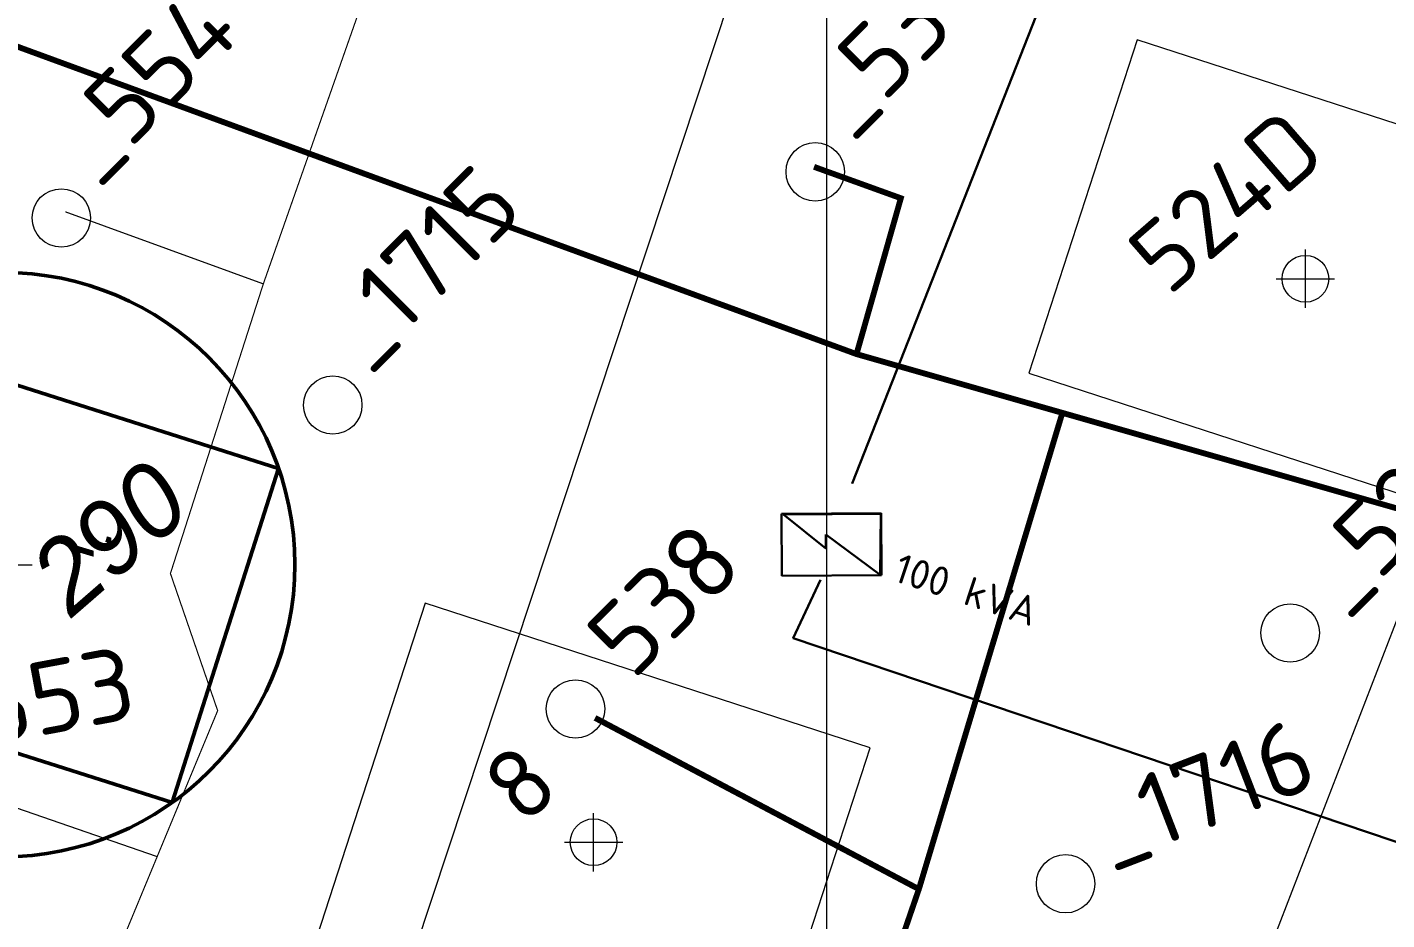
# Model space of a CAD drawing. Header units: millimetres. Extents: x 519 to 9564855, y -810 to 5021775.
# Drawn here: x 9530863.4 to 9531095.8, y 5000654.9 to 5000807.6 of the extents above; entities that cross this region are included whole.
import ezdxf

# ---------------------------------------------------------------- set-up
doc = ezdxf.new("R2010")
doc.units = ezdxf.units.MM
doc.header["$LTSCALE"] = 2
doc.header["$MEASUREMENT"] = 0
doc.header["$PDMODE"] = 2
doc.header["$PDSIZE"] = 5
doc.linetypes.add('92051501$0$GROUND2', pattern=[35, 25, -10])
for name, color, linetype in [('GRID_PULKOVO', 7, 'Continuous'), ('OilColl&Flowlines', 3, 'Continuous'), ('OLD WELLS(dr.bfr2000)', 24, 'Continuous'), ('ROAD_GROUND', 9, 'Continuous'), ('vodovod', 5, 'Continuous')]:
    doc.layers.add(name, color=color, linetype=linetype)
for name, color, linetype, lineweight in [('SteamInjInfrastructure', 25, 'Continuous', 100), ('Скважины на 2024 год-125', 10, 'Continuous', 40), ('Скважины на 2026', 222, 'Continuous', 50), ('Электро', 1, 'Continuous', 30), ('Электроснаб', 1, 'Continuous', 18), ('Электроснабжене', 1, 'Continuous', 18)]:
    doc.layers.add(name, color=color, linetype=linetype, lineweight=lineweight)
doc.styles.add('92051501$0$STANDARD', font='simplex.shx')
doc.styles.add('Elect', font='isocpeur.ttf')
doc.styles.add('Line_GUGK', font='')
doc.styles.get("Standard").update_dxf_attribs({"font": 'isocpeur.ttf', "width": 0.5})
doc.styles.get('Line_GUGK').set_extended_font_data('Bm431', italic=True)
doc.linetypes.add('STM_LINE', pattern='A,0.5,-0.2,["S",92051501$0$STANDARD,S=0.1,R=0,X=-0.1,Y=-0.05],-0.05', length=0.75)
doc.linetypes.add('WTR_LINE', pattern='A,0.5,-0.2,["W",92051501$0$STANDARD,S=0.1,R=0,X=-0.1,Y=-0.05],-0.05', length=0.75)

msp = doc.modelspace()

# ---------------------------------------------------------------- linework, layer by layer
at = {"color": 6, "linetype": 'ByBlock', "lineweight": 0, "ltscale": 5, "const_width": 1}
msp.add_lwpolyline([(9530211.4688, 5001062.5142), (9530204.48, 5001045.33), (9531005.1512, 5000751.7121), (9531170.4258, 5000704.4931), (9531547.2339, 5000571.2741), (9531573.2724, 5000563.4791), (9531746.2514, 5000501.3054), (9532131.7479, 5000365.3913)], dxfattribs=at)
at = {"color": 6, "linetype": 'ByBlock', "lineweight": 0, "ltscale": 5, "const_width": 1, "elevation": -1.6165}
msp.add_lwpolyline([(9530997.8898, 5000783.75), (9531012.7326, 5000778.3838), (9531005.1512, 5000751.7121)], dxfattribs=at)
at = {"color": 6, "linetype": 'ByBlock', "lineweight": 0, "const_width": 1}
for points, elevation in [([(9530943.3282, 5000438.2508), (9530974.2536, 5000531.2299), (9530996.6946, 5000604.4448), (9531015.814, 5000660.173), (9531040.2307, 5000741.2792)], -4.5227), ([(9530960.4446, 5000689.4745), (9531015.814, 5000660.173)], -4.3972)]:
    msp.add_lwpolyline(points, dxfattribs=dict(at, elevation=elevation))
at = {"layer": 'GRID_PULKOVO', "lineweight": 0}
msp.add_line((9531000, 5010000), (9531000, 4992000), dxfattribs=at)
at = {"layer": 'OilColl&Flowlines', "linetype": 'ByBlock', "lineweight": 0}
msp.add_line((9531035.57, 5000969.98), (9530902.52804, 5000567.89706), dxfattribs=at)
at = {"layer": 'OLD WELLS(dr.bfr2000)', "lineweight": 0}
for centre in [(9530998.1, 5000782.9), (9530869.2, 5000775), (9530915.6, 5000743), (9531079.3, 5000704), (9530957.1, 5000691), (9531040.9, 5000661.1)]:
    msp.add_circle(centre, 5, dxfattribs=at)
at = {"layer": 'ROAD_GROUND', "linetype": '92051501$0$GROUND2', "lineweight": 0}
for points in [[(9530871.56678, 5000718.50245, 1, 1, 0), (9530874.737, 5000717.555, 0, 0, 0), (9530874.1335, 5000654.33447, 0, 0, 0), (9530875.937, 5000644.955, 0, 0, 0), (9530925.237, 5000625.055, 0, 0, 0), (9530980.937, 5000603.855, 0, 0, 0), (9531021.237, 5000590.355, 0, 0, 0), (9531025.07535, 5000586.42607, 0, 0, 0)], [(9530876.84874, 5000720.055, 1, 1, 0), (9530877.7584, 5000719.78314, 0, 0, 0), (9530877.13623, 5000654.60608, 0, 0, 0), (9530878.5746, 5000647.12551, 0, 0, 0), (9530926.33214, 5000627.84813, 0, 0, 0), (9530981.94744, 5000606.68037, 0, 0, 0), (9531022.87674, 5000592.96956, 0, 0, 0), (9531027.22126, 5000588.52251, 0, 0, 0)]]:
    msp.add_lwpolyline(points, format="xyseb", dxfattribs=at)
at = {"layer": 'SteamInjInfrastructure', "color": 6, "linetype": 'STM_LINE', "lineweight": 0, "ltscale": 15}
msp.add_line((9531047.741, 5000577.312), (9531165.104, 5000881.24), dxfattribs=at)
at = {"layer": 'vodovod', "linetype": 'WTR_LINE', "lineweight": 0, "ltscale": 5, "const_width": 0.2}
for points in [[(9530704.96506, 5000174.57734), (9530774.16411, 5000396.69702), (9530895.92676, 5000690.70825), (9530887.84927, 5000714.17807), (9530903.73169, 5000763.72471), (9530937.15121, 5000858.935), (9530970.82124, 5000952.43659), (9530942.9, 5000962.2)], [(9530903.73169, 5000763.72471), (9530869.88662, 5000776.05635)], [(9530885.58579, 5000665.73867), (9530840.14581, 5000681.47177)]]:
    msp.add_lwpolyline(points, dxfattribs=at)
at = {"layer": 'Скважины на 2024 год-125', "color": 0, "linetype": 'ByBlock', "lineweight": 0}
for points in [[(9531034.58723, 5000748.42898), (9531110.67175, 5000723.70762), (9531129.21277, 5000780.77102), (9531053.12825, 5000805.49238)], [(9530912.88723, 5000652.02898), (9530988.97175, 5000627.30762), (9531007.51277, 5000684.37102), (9530931.42825, 5000709.09238)]]:
    msp.add_lwpolyline(points, close=True, dxfattribs=at)
for centre in [(9531081.9, 5000764.6), (9530960.2, 5000668.2)]:
    msp.add_circle(centre, 4, dxfattribs=at)
for p in [(9531081.9, 5000764.6), (9530960.2, 5000668.2)]:
    msp.add_point(p, dxfattribs=at)
at = {"layer": 'Скважины на 2026', "linetype": 'ByBlock', "ltscale": 50, "elevation": 0}
msp.add_lwpolyline([(9530811.90232, 5000699.26224), (9530888.12497, 5000674.97011), (9530906.34406, 5000732.1371), (9530830.12141, 5000756.42923)], close=True, dxfattribs=at)
at = {"layer": 'Скважины на 2026', "linetype": 'ByBlock', "ltscale": 50}
msp.add_circle((9530859.12319, 5000715.69967, 0), 50, dxfattribs=at)
at = {"layer": 'Скважины на 2026', "linetype": 'ByBlock', "lineweight": 0}
msp.add_point((9530859.22, 5000715.67), dxfattribs=at)
at = {"layer": 'Электро'}
for p, q in [((9531004.43656, 5000729.55923, 0), (9531095.34948, 5000961.09463, 0)), ((9530992.33276, 5000724.37437, 0), (9531009.38119, 5000724.4787, 0)), ((9530992.39746, 5000713.80202, 0), (9530992.33276, 5000724.37437, 0)), ((9531009.28394, 5000724.38025, 0), (9530992.68834, 5000724.27869, 0)), ((9530992.68834, 5000724.27869, 0), (9530999.90012, 5000718.45146, 0)), ((9531009.21025, 5000713.93779, 0), (9531009.28394, 5000724.38025, 0)), ((9531009.38119, 5000724.4787, 0), (9531009.44589, 5000713.90635, 0)), ((9530999.90012, 5000718.45146, 0), (9530999.88558, 5000720.82669, 0)), ((9530999.88558, 5000720.82669, 0), (9531009.21025, 5000713.93779, 0)), ((9531009.44589, 5000713.90635, 0), (9530992.39746, 5000713.80202, 0)), ((9530994.33973, 5000703.12685, 0), (9530998.97059, 5000713.09396, 0)), ((9531116.31364, 5000661.86688, 0), (9530994.33973, 5000703.12685, 0))]:
    msp.add_line(p, q, dxfattribs=at)
at = {"layer": 'Электроснаб', "color": 1, "linetype": 'ByBlock', "lineweight": 0}
for p, q in [((9531004.43656, 5000729.55923, 0), (9531095.34948, 5000961.09463, 0)), ((9530992.33276, 5000724.37437, 0), (9531009.38119, 5000724.4787, 0)), ((9530992.39746, 5000713.80202, 0), (9530992.33276, 5000724.37437, 0)), ((9531009.28394, 5000724.38025, 0), (9530992.68834, 5000724.27869, 0)), ((9530992.68834, 5000724.27869, 0), (9530999.90012, 5000718.45146, 0)), ((9531009.21025, 5000713.93779, 0), (9531009.28394, 5000724.38025, 0)), ((9531009.38119, 5000724.4787, 0), (9531009.44589, 5000713.90635, 0)), ((9530999.90012, 5000718.45146, 0), (9530999.88558, 5000720.82669, 0)), ((9530999.88558, 5000720.82669, 0), (9531009.21025, 5000713.93779, 0)), ((9531009.44589, 5000713.90635, 0), (9530992.39746, 5000713.80202, 0)), ((9530994.33973, 5000703.12685, 0), (9530998.97059, 5000713.09396, 0)), ((9531116.31364, 5000661.86688, 0), (9530994.33973, 5000703.12685, 0))]:
    msp.add_line(p, q, dxfattribs=at)
at = {"layer": 'Электроснабжене', "color": 1, "linetype": 'ByBlock', "lineweight": 0}
for p, q in [((9531004.43656, 5000729.55923, 0), (9531095.34948, 5000961.09463, 0)), ((9530992.33276, 5000724.37437, 0), (9531009.38119, 5000724.4787, 0)), ((9530992.39746, 5000713.80202, 0), (9530992.33276, 5000724.37437, 0)), ((9531009.28394, 5000724.38025, 0), (9530992.68834, 5000724.27869, 0)), ((9530992.68834, 5000724.27869, 0), (9530999.90012, 5000718.45146, 0)), ((9531009.21025, 5000713.93779, 0), (9531009.28394, 5000724.38025, 0)), ((9531009.38119, 5000724.4787, 0), (9531009.44589, 5000713.90635, 0)), ((9530999.90012, 5000718.45146, 0), (9530999.88558, 5000720.82669, 0)), ((9530999.88558, 5000720.82669, 0), (9531009.21025, 5000713.93779, 0)), ((9531009.44589, 5000713.90635, 0), (9530992.39746, 5000713.80202, 0)), ((9530994.33973, 5000703.12685, 0), (9530998.97059, 5000713.09396, 0)), ((9531116.31364, 5000661.86688, 0), (9530994.33973, 5000703.12685, 0))]:
    msp.add_line(p, q, dxfattribs=at)

# ---------------------------------------------------------------- texts
at = {"layer": 'OLD WELLS(dr.bfr2000)', "lineweight": 0, "style": 'Elect'}
for s, rotation, p in [(' _539', 44.9999999, (9530998.1, 5000782.9)), (' _554', 44.9999999, (9530869.2, 5000775)), (' _1715', 44.9999999, (9530915.6, 5000743)), (' _524', 44.9999999, (9531082.74831, 5000701.09072)), (' 538', 44.9999999, (9530961.32919, 5000690.09234)), (' _553', 10.5529877, (9530839.8, 5000681.6)), (' _1716', 21.062477, (9531040.93876, 5000661.19312))]:
    msp.add_text(s, height=12.5, rotation=rotation, dxfattribs=at).set_placement(p)
at = {"layer": 'Скважины на 2024 год-125', "color": 0, "linetype": 'ByBlock', "lineweight": 0, "style": 'Elect'}
for s, p in [('524D', (9531058.50388, 5000761.43971)), ('8', (9530948.14806, 5000670.7873))]:
    msp.add_text(s, height=12, rotation=41, dxfattribs=at).set_placement(p)
at = {"layer": 'Скважины на 2026', "linetype": 'ByBlock', "style": 'Line_GUGK'}
msp.add_text('290', height=12.5, rotation=41, dxfattribs=at).set_placement((9530870.93056, 5000706.48734, 0))
at = {"layer": 'Электро'}
msp.add_text('100 kVA', height=5, rotation=341.691556, dxfattribs=at).set_placement((9531011.20198, 5000712.97505, -0.00006))
at = {"layer": 'Электроснаб', "color": 1, "linetype": 'ByBlock', "lineweight": 0}
msp.add_text('100 kVA', height=5, rotation=341.691556, dxfattribs=at).set_placement((9531011.20198, 5000712.97505, -0.00006))
at = {"layer": 'Электроснабжене', "color": 1, "linetype": 'ByBlock', "lineweight": 0}
msp.add_text('100 kVA', height=5, rotation=341.691556, dxfattribs=at).set_placement((9531011.20198, 5000712.97505, -0.00006))

doc.saveas('drawing.dxf')
